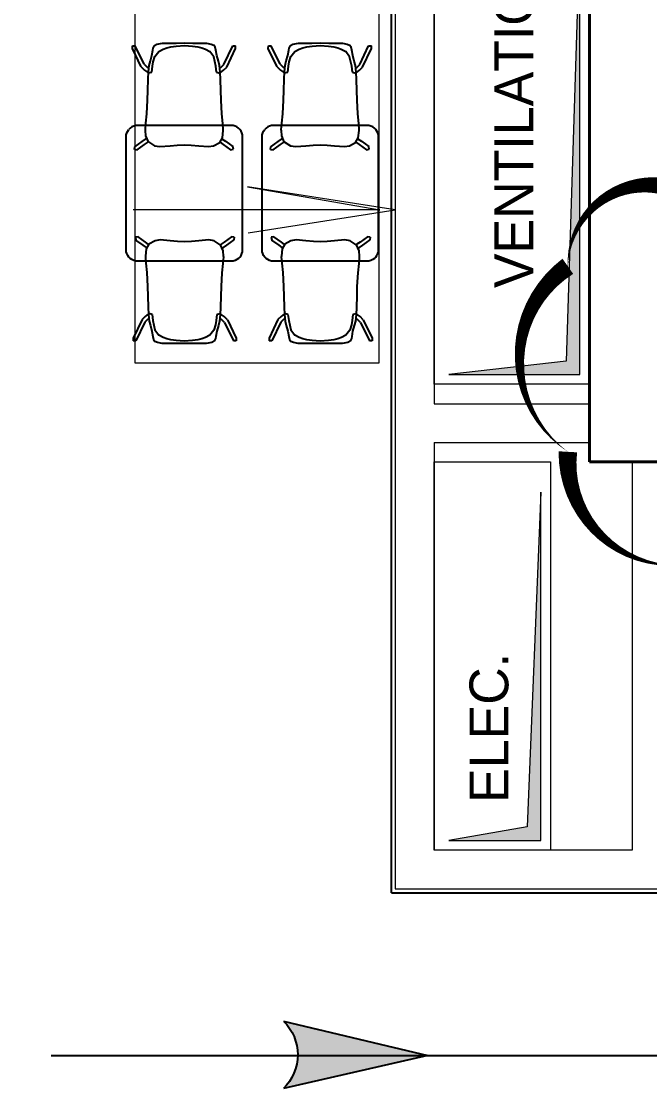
# Model space of a CAD drawing. Header units: centimetres. Extents: x -678439 to 55805, y -426864 to 17948.
# Drawn here: x 49357 to 49681, y 10141 to 10691 of the extents above; entities that cross this region are included whole.
import ezdxf

# ---------------------------------------------------------------- set-up
doc = ezdxf.new("R2010")
doc.units = ezdxf.units.CM
doc.header["$LTSCALE"] = 0.01
doc.header["$MEASUREMENT"] = 0
doc.linetypes.add('HIDDEN', pattern=[9.525, 6.35, -3.175])
doc.layers.get('0').update_dxf_attribs({"lineweight": 0})
doc.layers.add('6', color=242, linetype='Continuous')
doc.layers.add('AG-PLASTER', color=73, linetype='Continuous')
for name, color, linetype, lineweight in [('AG-Furniture', 9, 'Continuous', 9), ('AG-Wall', 4, 'Continuous', 20), ('HOLD', 7, 'Continuous', 0), ('PERDE DUVAR', 5, 'Continuous', 40), ('shaft', 3, 'Continuous', 20)]:
    doc.layers.add(name, color=color, linetype=linetype, lineweight=lineweight)
doc.styles.add('$0$IIS IKEA SANS', font='')
doc.styles.get('$0$IIS IKEA SANS').set_extended_font_data('IKEA Sans')

# ---------------------------------------------------------------- blocks, each defined once
blk = doc.blocks.new('ART_00113592_P')
at = {"color": 0, "linetype": 'Continuous', "lineweight": -3}
for p, q in [((0, -60), (1, -49.2)), ((1, -49.2), (3.8, -39.1)), ((3.8, -39.1), (8.2, -29.7)), ((8.2, -29.7), (14.1, -21.4)), ((14.1, -21.4), (21.4, -14.1)), ((21.4, -14.1), (29.7, -8.2)), ((29.7, -8.2), (39.1, -3.8)), ((39.1, -3.8), (49.2, -1)), ((49.2, -1), (60, 0)), ((60, 0), (640, 0)), ((640, 0), (650.8, -1)), ((650.8, -1), (661, -3.8)), ((661, -3.8), (670.3, -8.2)), ((670.3, -8.2), (678.7, -14.1)), ((685.9, -21.4), (678.7, -14.1)), ((691.9, -29.7), (685.9, -21.4)), ((696.3, -39.1), (691.9, -29.7)), ((699.1, -49.2), (696.3, -39.1)), ((700.1, -60), (699.1, -49.2)), ((0, -540), (0, -60)), ((700, -60), (700.1, -60)), ((700.1, -540), (700.1, -60)), ((1, -550.8), (0, -540)), ((699.1, -550.8), (700.1, -540)), ((3.8, -561), (1, -550.8)), ((8.2, -570.3), (3.8, -561)), ((14.1, -578.7), (8.2, -570.3)), ((21.4, -585.9), (14.1, -578.7)), ((21.4, -585.9), (29.7, -591.9)), ((29.7, -591.9), (39.1, -596.3)), ((39.1, -596.3), (49.2, -599.1)), ((49.2, -599.1), (60, -600.1)), ((60, -600.1), (640, -600.1)), ((640, -600.1), (650.8, -599.1)), ((650.8, -599.1), (661, -596.3)), ((661, -596.3), (670.3, -591.9)), ((670.3, -591.9), (678.7, -585.9)), ((678.7, -585.9), (685.9, -578.7)), ((685.9, -578.7), (691.9, -570.3)), ((691.9, -570.3), (696.3, -561)), ((696.3, -561), (699.1, -550.8))]:
    blk.add_line(p, q, dxfattribs=at)
blk = doc.blocks.new('ART_00104314_P')
at = {"color": 0, "linetype": 'Continuous', "lineweight": -3}
for p, q in [((224.9, -0.3), (268.4, 0)), ((268.4, 0), (311.7, -0.3)), ((0, -28), (0.7, -14.3)), ((46, -123), (0, -28)), ((0.7, -14.3), (14.7, -14.5)), ((60.6, -109.3), (14.7, -14.5)), ((101, -64.7), (105.3, -37)), ((105.3, -37), (106.9, -27)), ((106.9, -27), (114.1, -12.5)), ((114.1, -12.5), (126, -6.2)), ((115.8, -69), (136.1, -43.3)), ((126, -6.2), (154.7, -1.5)), ((136.1, -43.3), (159.2, -32.4)), ((154.7, -1.5), (185.5, -0.7)), ((159.2, -32.4), (177.3, -25.4)), ((177.3, -25.4), (198.3, -19.6)), ((185.5, -0.7), (224.9, -0.3)), ((198.3, -19.6), (226, -15.6)), ((226, -15.6), (267.8, -12.3)), ((267.8, -12.3), (309.6, -15.6)), ((309.6, -15.6), (337.2, -19.6)), ((311.7, -0.3), (348.7, -0.6)), ((337.2, -19.6), (357.9, -25.4)), ((348.7, -0.6), (381.5, -1.4)), ((357.9, -25.4), (375.9, -32.4)), ((375.9, -32.4), (398.9, -43.3)), ((381.5, -1.4), (406.3, -5.4)), ((418.9, -70.9), (398.9, -43.3)), ((406.3, -5.4), (418.9, -10.9)), ((426.8, -21.6), (418.9, -10.9)), ((430.4, -37.6), (426.8, -21.6)), ((434.6, -64.8), (430.4, -37.6)), ((471.2, -110.5), (516.8, -15)), ((485.7, -124.2), (531.5, -28.4)), ((516.8, -15), (530.8, -14.7)), ((531.5, -28.4), (530.8, -14.7)), ((60.6, -109.3), (75.8, -124.5)), ((86.4, -116.3), (92.6, -92.8)), ((92.6, -92.8), (101, -64.7)), ((104.2, -119.7), (107, -97.4)), ((107, -97.4), (115.8, -69)), ((430, -119.7), (418.9, -70.9)), ((442.7, -93.8), (434.6, -64.8)), ((448.5, -116.5), (442.7, -93.8)), ((46, -123), (62.4, -139.4)), ((62.4, -139.4), (83.2, -154.4)), ((75.8, -124.5), (85.1, -131.2)), ((81.9, -187.2), (83.5, -148.7)), ((83.5, -148.7), (86.4, -116.3)), ((83.8, -153.8), (100.5, -150.5)), ((100.5, -150.5), (104.2, -119.7)), ((433.9, -150.5), (430, -119.7)), ((433.9, -150.5), (451.3, -154.8)), ((451.7, -149.7), (448.5, -116.5)), ((449.8, -130.1), (455.9, -125.6)), ((453.5, -187.5), (451.7, -149.7)), ((451.8, -153.1), (469.4, -140.5)), ((455.9, -125.6), (471.2, -110.5)), ((469.4, -140.5), (485.7, -124.2)), ((80.2, -245.3), (81.9, -187.2)), ((455.1, -245.3), (453.5, -187.5)), ((78.6, -294.2), (80.2, -245.3)), ((456.9, -294.4), (455.1, -245.3)), ((74.7, -365.7), (78.6, -294.2)), ((460.8, -365.8), (456.9, -294.4)), ((69.2, -413.4), (74.7, -365.7)), ((466.2, -414.4), (460.8, -365.8)), ((66.9, -447.1), (69.2, -413.4)), ((468.3, -447.5), (466.2, -414.4)), ((67.1, -451.2), (66.9, -447.1)), ((69.2, -478.9), (67.1, -451.2)), ((67.1, -495.8), (74.4, -490.9)), ((82.4, -509.5), (69.2, -478.9)), ((449.9, -512.2), (463.5, -488.8)), ((460.9, -493.4), (463.2, -495.1)), ((463.5, -488.8), (468.1, -451.6)), ((468.1, -451.6), (468.3, -447.5)), ((11, -548.4), (13.2, -534.5)), ((11, -548.4), (24.9, -550.8)), ((13.2, -534.5), (50.6, -507.5)), ((24.9, -550.8), (62.2, -523.8)), ((50.6, -507.5), (67.1, -495.8)), ((62.2, -523.8), (78.7, -512.1)), ((78.7, -512.1), (82.5, -509.5)), ((82.5, -509.6), (82.4, -509.5)), ((82.5, -509.6), (114.2, -529.3)), ((114.2, -529.3), (141.4, -534.3)), ((141.4, -534.3), (193.8, -530.5)), ((193.8, -530.5), (231.5, -526.4)), ((231.5, -526.4), (267.6, -524.7)), ((267.6, -524.7), (302.8, -526.1)), ((302.8, -526.1), (341.4, -530.1)), ((341.4, -530.1), (392, -534.2)), ((392, -534.2), (418.6, -529.9)), ((418.6, -529.9), (449.9, -512.2)), ((449.9, -512.2), (450.1, -512.1)), ((450.8, -510.8), (451.6, -511.3)), ((451.6, -511.3), (468.1, -523)), ((463.2, -495.1), (479.7, -506.8)), ((468.1, -523), (506.1, -550.3)), ((479.7, -506.8), (517.7, -534.1)), ((506.1, -550.3), (520, -548)), ((520, -548), (517.7, -534.1))]:
    blk.add_line(p, q, dxfattribs=at)
blk = doc.blocks.new('A$C4C4F46C8')
at = {"layer": 'AG-Furniture', "color": 251, "elevation": 967.4}
blk.add_lwpolyline([(-8140.2, -885.4), (-6884, -885.4), (-6884, -8691), (-8140.2, -8691)], close=True, dxfattribs=at)
at = {"layer": 'AG-Furniture', "ltscale": 0.3}
for name, p, rotation in [('ART_00104314_P', (-8153.8, -7041, -1440), 359.9999879412392), ('ART_00104314_P', (-8153.8, -7041, -1440), 359.9999879412392), ('ART_00104314_P', (-7453.8, -7041, -1440), 359.9999879412392), ('ART_00104314_P', (-7453.8, -7041, -1440), 359.9999879412392), ('ART_00113592_P', (-8186.2, -8165.8, -720), 89.99998794123918), ('ART_00113592_P', (-8186.2, -8165.8, -720), 89.99998794123918), ('ART_00113592_P', (-7486.1, -8165.8, -720), 89.99998794123918), ('ART_00113592_P', (-7486.1, -8165.8, -720), 89.99998794123918), ('ART_00104314_P', (-7618.5, -8590.4, -1440), 179.9999879412391), ('ART_00104314_P', (-7618.5, -8590.4, -1440), 179.9999879412391), ('ART_00104314_P', (-6918.5, -8590.4, -1440), 179.9999879412391), ('ART_00104314_P', (-6918.5, -8590.4, -1440), 179.9999879412391)]:
    blk.add_blockref(name, p, dxfattribs=dict(at, rotation=rotation))
blk = doc.blocks.new('ok')
at = {"layer": '6'}
h = blk.add_hatch(color=256, dxfattribs=at)
edge = h.paths.add_edge_path()
edge.add_ellipse((1571515.97, 116941.68), major_axis=(-7.14, 7.19), ratio=1, start_angle=359.4528, end_angle=450.6895)
edge.add_line((1571508.87, 116934.46), (1571477.92, 116941.82))
edge.add_line((1571477.92, 116941.82), (1571508.9, 116948.94))
for p, q in [((1571477.92, 116941.82), (1571508.9, 116948.94)), ((1571508.87, 116934.46), (1571477.92, 116941.82))]:
    blk.add_line(p, q, dxfattribs=at)
at = {"layer": '6', "extrusion": (0, 0, -1)}
blk.add_ellipse((1571515.97, 116941.68), major_axis=(-7.14, 7.19), ratio=1, start_param=4.700354, end_param=6.292737, dxfattribs=at)
blk = doc.blocks.new('A$C6B6314DF')
at = {"layer": '6'}
blk.add_line((-19.3726, -79.4587), (-13.1609, -79.4587), dxfattribs=at)
at = {"layer": '6', "extrusion": (0, 0, -1), "xscale": -0.0239999999999418, "yscale": 0.0239999999999418, "zscale": -0.0239999999999418, "rotation": 180}
blk.add_blockref('ok', (-37698.0377, 2727.145), dxfattribs=at)

msp = doc.modelspace()

# ---------------------------------------------------------------- hatches: boundary and pattern name
at = {"layer": 'shaft'}
h = msp.add_hatch(color=256, dxfattribs=at)
h.dxf.hatch_style = 1
h.paths.add_polyline_path([(49577.28, 10508.87), (49644.68, 10508.87), (49644.68, 10738.36), (49637.68, 10515.87)])
h = msp.add_hatch(color=256, dxfattribs=at)
h.dxf.hatch_style = 1
h.paths.add_polyline_path([(49577.28, 10268.87), (49624.68, 10268.87), (49624.68, 10448.36), (49617.68, 10275.87)])

# ---------------------------------------------------------------- linework, layer by layer
at = {"layer": 'AG-PLASTER'}
for q in [(49547.68, 11423.87), (49971.68, 10241.87)]:
    msp.add_line((49547.68, 10241.87), q, dxfattribs=at)
at = {"layer": 'AG-Wall'}
for p, q in [((49549.68, 11421.87), (49549.68, 10243.87)), ((49569.68, 10853.87), (49569.68, 10493.87)), ((49569.68, 10493.87), (49649.68, 10493.87)), ((49569.68, 10473.87), (49649.68, 10473.87)), ((49569.68, 10473.87), (49569.68, 10263.87)), ((49671.68, 10463.87), (49671.68, 10263.87)), ((49671.68, 10263.87), (49569.68, 10263.87)), ((49549.68, 10243.87), (49969.68, 10243.87))]:
    msp.add_line(p, q, dxfattribs=at)
at = {"layer": 'HOLD'}
msp.add_lwpolyline([(49950.08, 10604.1, 0, 9.56, -0.517742), (49960.08, 10508.5, 0, 9.56, -0.509535), (49940.08, 10412.9, 0, 9.56, -0.583043), (49856.82, 10410.57, 0, 9.56, -0.520567), (49761.22, 10410.57, 0, 9.56, -0.758646), (49695.63, 10410.57, 0, 9.56, -0.441171), (49638.55, 10469.09, 0, 9.56, -0.520567), (49638.55, 10564.69, 0, 9.56, -0.520567), (49694.74, 10604.1, 0, 9.56, -0.520567), (49790.34, 10604.1, 0, 9.56, -0.520567), (49885.93, 10604.1, 0, 9.56, -0.601722)], format="xyseb", close=True, dxfattribs=at)
at = {"layer": 'PERDE DUVAR', "ltscale": 1000, "transparency": 33554687}
for p, q in [((49649.68, 11423.87), (49649.68, 10463.87)), ((49649.68, 10463.87), (49709.68, 10463.87))]:
    msp.add_line(p, q, dxfattribs=at)
at = {"layer": 'shaft', "linetype": 'HIDDEN', "ltscale": 2000}
msp.add_lwpolyline([(49473.96, 10581.98), (49549.68, 10593.87), (49473.56, 10605.62), (49541.76, 10593.87), (49087.86, 10593.87), (49087.86, 12375.38), (46172.18, 12375.38), (46172.18, 15293.87)], dxfattribs=at)
at = {"layer": 'shaft', "ltscale": 2000}
for points in [[(49569.68, 10753.87), (49649.68, 10753.87), (49649.68, 10503.87), (49569.68, 10503.87), (49569.68, 10753.87)], [(49569.68, 10463.87), (49629.68, 10463.87), (49629.68, 10263.87), (49569.68, 10263.87), (49569.68, 10463.87)]]:
    msp.add_lwpolyline(points, dxfattribs=at)
at = {"layer": 'shaft'}
for points in [[(49577.28, 10508.87), (49644.68, 10508.87), (49644.68, 10738.36), (49637.68, 10515.87), (49577.28, 10508.87)], [(49577.28, 10268.87), (49624.68, 10268.87), (49624.68, 10448.36), (49617.68, 10275.87), (49577.28, 10268.87)]]:
    msp.add_lwpolyline(points, dxfattribs=at)

# ---------------------------------------------------------------- block references
at = {"layer": '6', "xscale": 100, "yscale": 100, "zscale": 100}
msp.add_blockref('A$C6B6314DF', (51309.68, 18103.87), dxfattribs=at)
at = {"layer": 'AG-Furniture', "xscale": 0.1, "yscale": 0.1, "zscale": 0.1}
msp.add_blockref('A$C4C4F46C8', (50229.68, 11383.87), dxfattribs=at)

# ---------------------------------------------------------------- texts
at = {"layer": 'shaft', "ltscale": 0.3, "style": '$0$IIS IKEA SANS'}
for s, p in [('VENTILATION', (49620.71, 10553.48)), ('ELEC.', (49607.92, 10288.19))]:
    msp.add_text(s, height=20, rotation=90, dxfattribs=at).set_placement(p)

doc.saveas('drawing.dxf')
